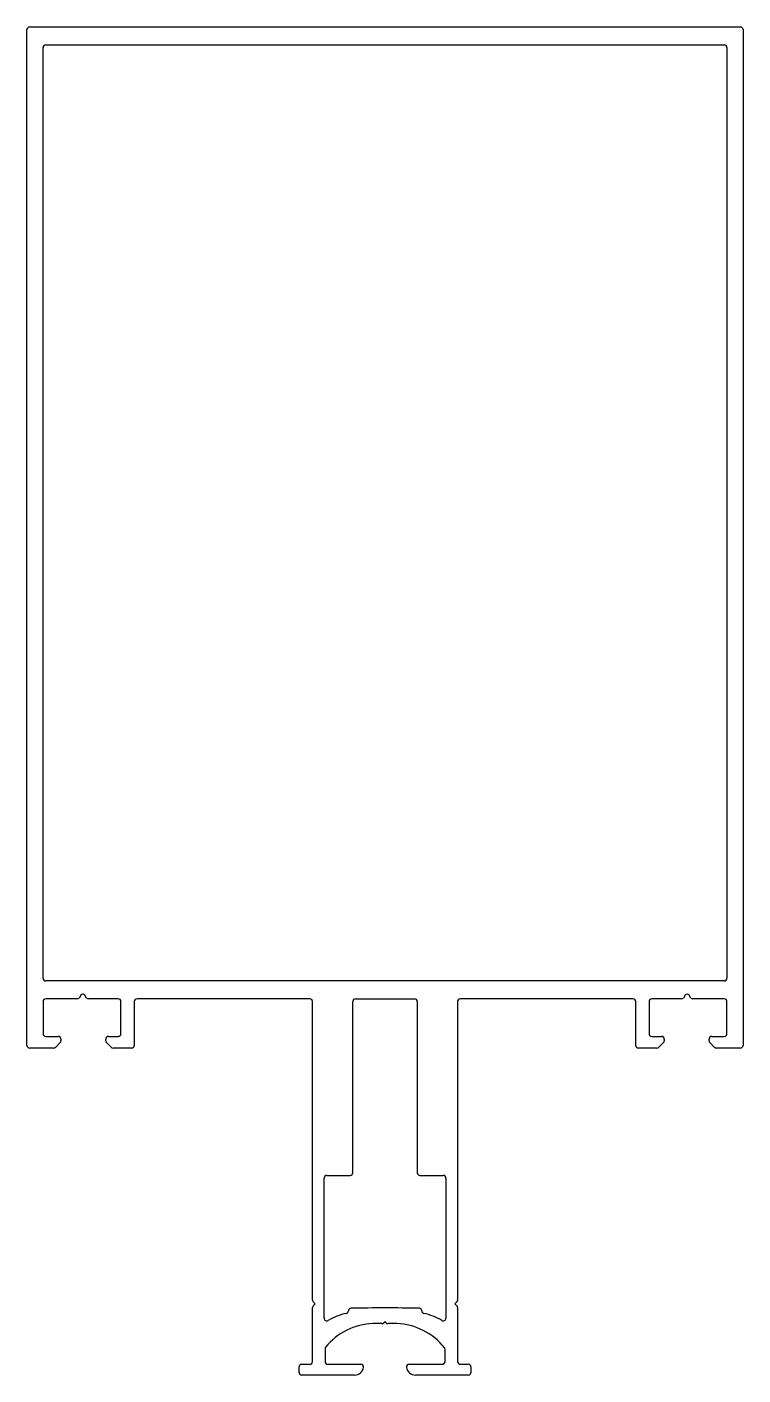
# Model space of a CAD drawing. Extents: x 1029 to 1109, y 592 to 743.
import ezdxf

# ---------------------------------------------------------------- set-up
doc = ezdxf.new("R2010")
doc.units = 0
doc.layers.get('0').update_dxf_attribs({"linetype": 'CONTINUOUS'})

msp = doc.modelspace()

# ---------------------------------------------------------------- linework, layer by layer
at = {"color": 0}
for p, q in [((1029.14, 629.06), (1029.14, 742.46)), ((1029.44, 742.76), (1108.85, 742.76)), ((1109.15, 742.46), (1109.15, 629.06)), ((1030.94, 636.56), (1030.94, 740.46)), ((1031.24, 740.76), (1107.04, 740.76)), ((1107.34, 740.46), (1107.34, 636.56)), ((1107.04, 636.26), (1031.24, 636.26)), ((1030.94, 633.96), (1030.94, 630.36)), ((1034.77, 634.26), (1031.24, 634.26)), ((1035.18, 634.67), (1034.98, 634.34)), ((1035.8, 634.34), (1035.6, 634.67)), ((1039.34, 634.26), (1036.02, 634.26)), ((1039.64, 630.36), (1039.64, 633.96)), ((1041.14, 633.96), (1041.14, 629.06)), ((1060.75, 634.26), (1041.44, 634.26)), ((1061.05, 600.63), (1061.05, 633.96)), ((1065.55, 614.85), (1065.55, 633.96)), ((1065.85, 634.26), (1072.45, 634.26)), ((1072.75, 633.96), (1072.75, 614.85)), ((1077.25, 633.96), (1077.25, 600.63)), ((1096.85, 634.26), (1077.55, 634.26)), ((1097.15, 629.06), (1097.15, 633.96)), ((1098.65, 633.96), (1098.65, 630.36)), ((1102.27, 634.26), (1098.95, 634.26)), ((1102.69, 634.67), (1102.49, 634.34)), ((1103.31, 634.34), (1103.11, 634.67)), ((1107.05, 634.26), (1103.52, 634.26)), ((1107.35, 630.36), (1107.35, 633.96)), ((1031.24, 630.06), (1032.64, 630.06)), ((1032.85, 629.37), (1032.33, 628.84)), ((1032.94, 629.76), (1032.94, 629.58)), ((1037.94, 629.58), (1037.94, 629.76)), ((1038.55, 628.85), (1038.02, 629.37)), ((1038.24, 630.06), (1039.34, 630.06)), ((1098.95, 630.06), (1100.05, 630.06)), ((1100.27, 629.37), (1099.74, 628.85)), ((1100.35, 629.76), (1100.35, 629.58)), ((1105.35, 629.58), (1105.35, 629.76)), ((1105.96, 628.84), (1105.44, 629.37)), ((1105.65, 630.06), (1107.05, 630.06)), ((1032.12, 628.76), (1029.44, 628.76)), ((1040.84, 628.76), (1038.76, 628.76)), ((1099.53, 628.76), (1097.45, 628.76)), ((1108.85, 628.76), (1106.18, 628.76)), ((1062.35, 598.61), (1062.35, 614.25)), ((1062.65, 614.55), (1065.25, 614.55)), ((1073.05, 614.55), (1075.65, 614.55)), ((1075.95, 614.25), (1075.95, 598.61)), ((1061.05, 593.76), (1061.05, 599.78)), ((1061.35, 600.21), (1061.13, 600.42)), ((1061.13, 600), (1061.35, 600.21)), ((1077.16, 600.42), (1076.95, 600.21)), ((1076.95, 600.21), (1077.16, 600)), ((1077.25, 599.78), (1077.25, 593.76)), ((1068.79, 598), (1067.81, 598)), ((1069.15, 598.23), (1069, 598.09)), ((1069.29, 598.09), (1069.15, 598.23)), ((1070.48, 598), (1069.5, 598)), ((1062.45, 595.18), (1062.45, 593.76)), ((1075.85, 593.76), (1075.85, 595.13)), ((1059.55, 592.56), (1059.55, 593.16)), ((1059.85, 593.46), (1060.75, 593.46)), ((1062.75, 593.46), (1066.45, 593.46)), ((1071.85, 593.46), (1075.55, 593.46)), ((1077.55, 593.46), (1078.45, 593.46)), ((1078.75, 593.16), (1078.75, 592.56)), ((1065.75, 592.26), (1059.85, 592.26)), ((1078.45, 592.26), (1072.54, 592.26))]:
    msp.add_line(p, q, dxfattribs=at)
for centre, radius, start, end in [((1029.44, 742.46), 0.3, 90, 180), ((1108.85, 742.46), 0.3, 360, 90), ((1031.24, 740.46), 0.3, 90, 180), ((1107.04, 740.46), 0.3, 0, 90), ((1031.24, 636.56), 0.3, 180, 270), ((1107.04, 636.56), 0.3, 270, 0), ((1031.24, 633.96), 0.3, 90, 180), ((1034.77, 634.56), 0.3, 270, 315), ((1035.39, 634.46), 0.3, 45, 135), ((1036.02, 634.56), 0.3, 225, 270), ((1039.34, 633.96), 0.3, 360, 90), ((1041.44, 633.96), 0.3, 90, 180), ((1060.75, 633.96), 0.3, 0, 90), ((1065.85, 633.96), 0.3, 90, 180), ((1072.45, 633.96), 0.3, 0, 90), ((1077.55, 633.96), 0.3, 90, 180), ((1096.85, 633.96), 0.3, 0, 90), ((1098.95, 633.96), 0.3, 90, 180), ((1102.27, 634.56), 0.3, 270, 315), ((1102.9, 634.46), 0.3, 45, 135), ((1103.52, 634.56), 0.3, 225, 270), ((1107.05, 633.96), 0.3, 360, 90), ((1031.24, 630.36), 0.3, 180, 270), ((1032.64, 629.76), 0.3, 0, 90), ((1032.64, 629.58), 0.3, 315, 0), ((1038.24, 629.76), 0.3, 89.9017, 180), ((1038.24, 629.58), 0.3, 180, 225), ((1039.34, 630.36), 0.3, 269.9017, 0), ((1098.95, 630.36), 0.3, 180, 270.0983), ((1100.05, 629.76), 0.3, 0, 90.0983), ((1100.05, 629.58), 0.3, 315, 0), ((1105.65, 629.76), 0.3, 90, 180), ((1105.65, 629.58), 0.3, 180, 225), ((1107.05, 630.36), 0.3, 270, 360), ((1029.44, 629.06), 0.3, 180, 270), ((1032.12, 629.06), 0.3, 270, 315), ((1038.76, 629.06), 0.3, 225, 269.9404), ((1040.84, 629.06), 0.3, 269.9404, 0), ((1097.45, 629.06), 0.3, 180, 270.0596), ((1099.53, 629.06), 0.3, 270.0596, 315), ((1106.18, 629.06), 0.3, 225, 270), ((1108.85, 629.06), 0.3, 270, 360), ((1062.65, 614.25), 0.3, 90, 180), ((1065.25, 614.85), 0.3, 270, 0), ((1073.05, 614.85), 0.3, 180, 270), ((1075.65, 614.25), 0.3, 0, 90), ((1061.35, 600.63), 0.3, 180, 225), ((1076.95, 600.63), 0.3, 315, 0), ((1061.35, 599.78), 0.3, 135, 180), ((1066.05, 593.02), 6.24, 101.4654, 121.324), ((1064.75, 599.43), 0.3, 281.4654, 359.269), ((1065.35, 599.42), 0.3, 96.2406, 179.269), ((1069.15, 415.84), 183.91, 88.8059, 91.1941), ((1072.95, 599.42), 0.3, 0.731, 83.7594), ((1073.55, 599.43), 0.3, 180.731, 258.5346), ((1072.25, 593.02), 6.24, 58.676, 78.5346), ((1076.95, 599.78), 0.3, 360, 45), ((1062.65, 598.61), 0.3, 180, 301.324), ((1068.02, 590.92), 7.08, 91.7364, 141.1395), ((1068.79, 598.3), 0.3, 269.9703, 315), ((1069.5, 598.3), 0.3, 225, 269.9703), ((1070.22, 590.91), 7.09, 38.3291, 87.8861), ((1075.65, 598.61), 0.3, 238.676, 360), ((1062.68, 595.2), 0.238, 135.8058, 185.3381), ((1075.55, 595.13), 0.3, 360, 38.2849), ((1059.85, 593.16), 0.3, 90, 180), ((1060.75, 593.76), 0.3, 270, 0), ((1062.75, 593.76), 0.3, 180, 270), ((1065.75, 593.26), 1, 270, 351.7868), ((1066.44, 593.16), 0.301, 352.0597, 89.7271), ((1071.84, 593.16), 0.298, 89.5855, 188.6277), ((1072.54, 593.26), 1, 188.2132, 270), ((1075.55, 593.76), 0.3, 270, 0), ((1077.55, 593.76), 0.3, 180, 270), ((1078.45, 593.16), 0.3, 360, 90), ((1059.85, 592.56), 0.3, 180, 270), ((1078.45, 592.56), 0.3, 270, 0)]:
    msp.add_arc(centre, radius, start, end, dxfattribs=at)

doc.saveas('drawing.dxf')
